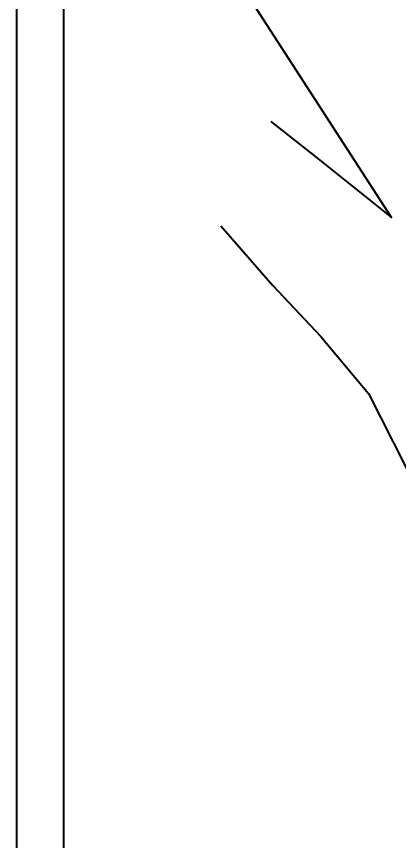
# Model space of a CAD drawing. Header units: millimetres. Extents: x 605578 to 606222, y 1311014 to 1311323.
# Drawn here: x 605578.2 to 605639.3, y 1311080.4 to 1311212 of the extents above; entities that cross this region are included whole.
import ezdxf

# ---------------------------------------------------------------- set-up
doc = ezdxf.new("R2010")
doc.units = ezdxf.units.MM
doc.header["$LTSCALE"] = 0.0254
doc.header["$MEASUREMENT"] = 0
for name, color, linetype in [('CAJETIN', 5, 'Continuous'), ('CERCO', 6, 'Continuous'), ('COTAS', 3, 'Continuous')]:
    doc.layers.add(name, color=color, linetype=linetype)
doc.styles.add('COTAS', font='arial.ttf', dxfattribs={"height": 2.8})
doc.dimstyles.new('COTAS LINDEROS', dxfattribs={"dimscale": 40, "dimtxt": 2.8, "dimasz": 0.06, "dimexe": 0.005, "dimexo": 0.005, "dimgap": 0.005, "dimtad": 2, "dimzin": 0, "dimdsep": 46, "dimtxsty": 'COTAS', "dimcen": 0.09, "dimclrd": 1, "dimclre": 1, "dimclrt": 3, "dimadec": 0, "dimazin": 0, "dimtfac": 1, "dimtofl": 0, "dimtmove": 0, "dimatfit": 3, "dimldrblk": 'ARCHTICK', "dimfxl": 1, "dimtolj": 1, "dimtzin": 0, "dimarcsym": 0})

# ---------------------------------------------------------------- blocks, each defined once
blk = doc.blocks.new('*D495')
at = {"layer": 'COTAS', "color": 1, "lineweight": -2, "transparency": 16777216}
for p, q in [((605627.43, 1311246.47), (605623.63, 1311243.98)), ((605625.12, 1311242.08), (605674.35, 1311167.13)), ((605679.3, 1311167.51), (605675.5, 1311165.02))]:
    blk.add_line(p, q, dxfattribs=at)
at = {"layer": 'COTAS', "color": 1, "transparency": 16777216}
for points in [[(605625.45, 1311242.3), (605624.78, 1311241.86), (605623.8, 1311244.09)], [(605674.68, 1311167.35), (605674.01, 1311166.92), (605675.67, 1311165.13)]]:
    blk.add_solid(points, dxfattribs=at)
at = {"layer": 'Defpoints', "color": 0, "transparency": 16777216}
for p in [(605627.6, 1311246.58), (605679.46, 1311167.62), (605675.67, 1311165.13)]:
    blk.add_point(p, dxfattribs=at)
at = {"layer": 'COTAS', "color": 3, "transparency": 16777216, "insert": (605648.35, 1311203.7), "char_height": 2.8, "attachment_point": 5, "rotation": 303.2995, "style": 'COTAS'}
blk.add_mtext('\\A1;REF. 305.83 MTS.', dxfattribs=at)
blk = doc.blocks.new('_ArchTick')
at = {"color": 0, "linetype": 'ByBlock', "const_width": 0.15}
blk.add_lwpolyline([(-0.5, -0.5), (0.5, 0.5)], dxfattribs=at)

msp = doc.modelspace()

# ---------------------------------------------------------------- linework, layer by layer
msp.add_lwpolyline([(605578.209, 1311013.835), (605998.709, 1311013.835), (605998.709, 1311310.835), (605578.209, 1311310.835)], close=True)
at = {"layer": 'CAJETIN'}
msp.add_lwpolyline([(605585.709, 1311021.335), (605991.209, 1311021.335), (605991.209, 1311303.335), (605585.709, 1311303.335)], close=True, dxfattribs=at)
at = {"layer": 'CERCO', "elevation": 100}
for points in [[(605618.861, 1311195.184), (605626.177, 1311189.468), (605638.138, 1311179.849), (605604.179, 1311232.396)], [(605610.859, 1311178.537), (605619.203, 1311168.993), (605626.845, 1311160.886), (605634.49, 1311151.762), (605640.367, 1311140.092), (605646.233, 1311127.286)]]:
    msp.add_lwpolyline(points, dxfattribs=at)

# ---------------------------------------------------------------- dimensions: what is measured, and where the dimension line sits
at = {"layer": 'COTAS'}
dim = msp.add_aligned_dim(p1=(605627.599, 1311246.584, 100), p2=(605679.465, 1311167.624, 100), distance=-4.546, text='REF. 305.83 MTS.', dimstyle='COTAS LINDEROS', override={"dimpost": 'm'}, dxfattribs=at)
dim.commit()
dim.dimension.update_dxf_attribs({"geometry": '*D495', "text_midpoint": (605648.355, 1311203.704, 100)})

doc.saveas('drawing.dxf')
